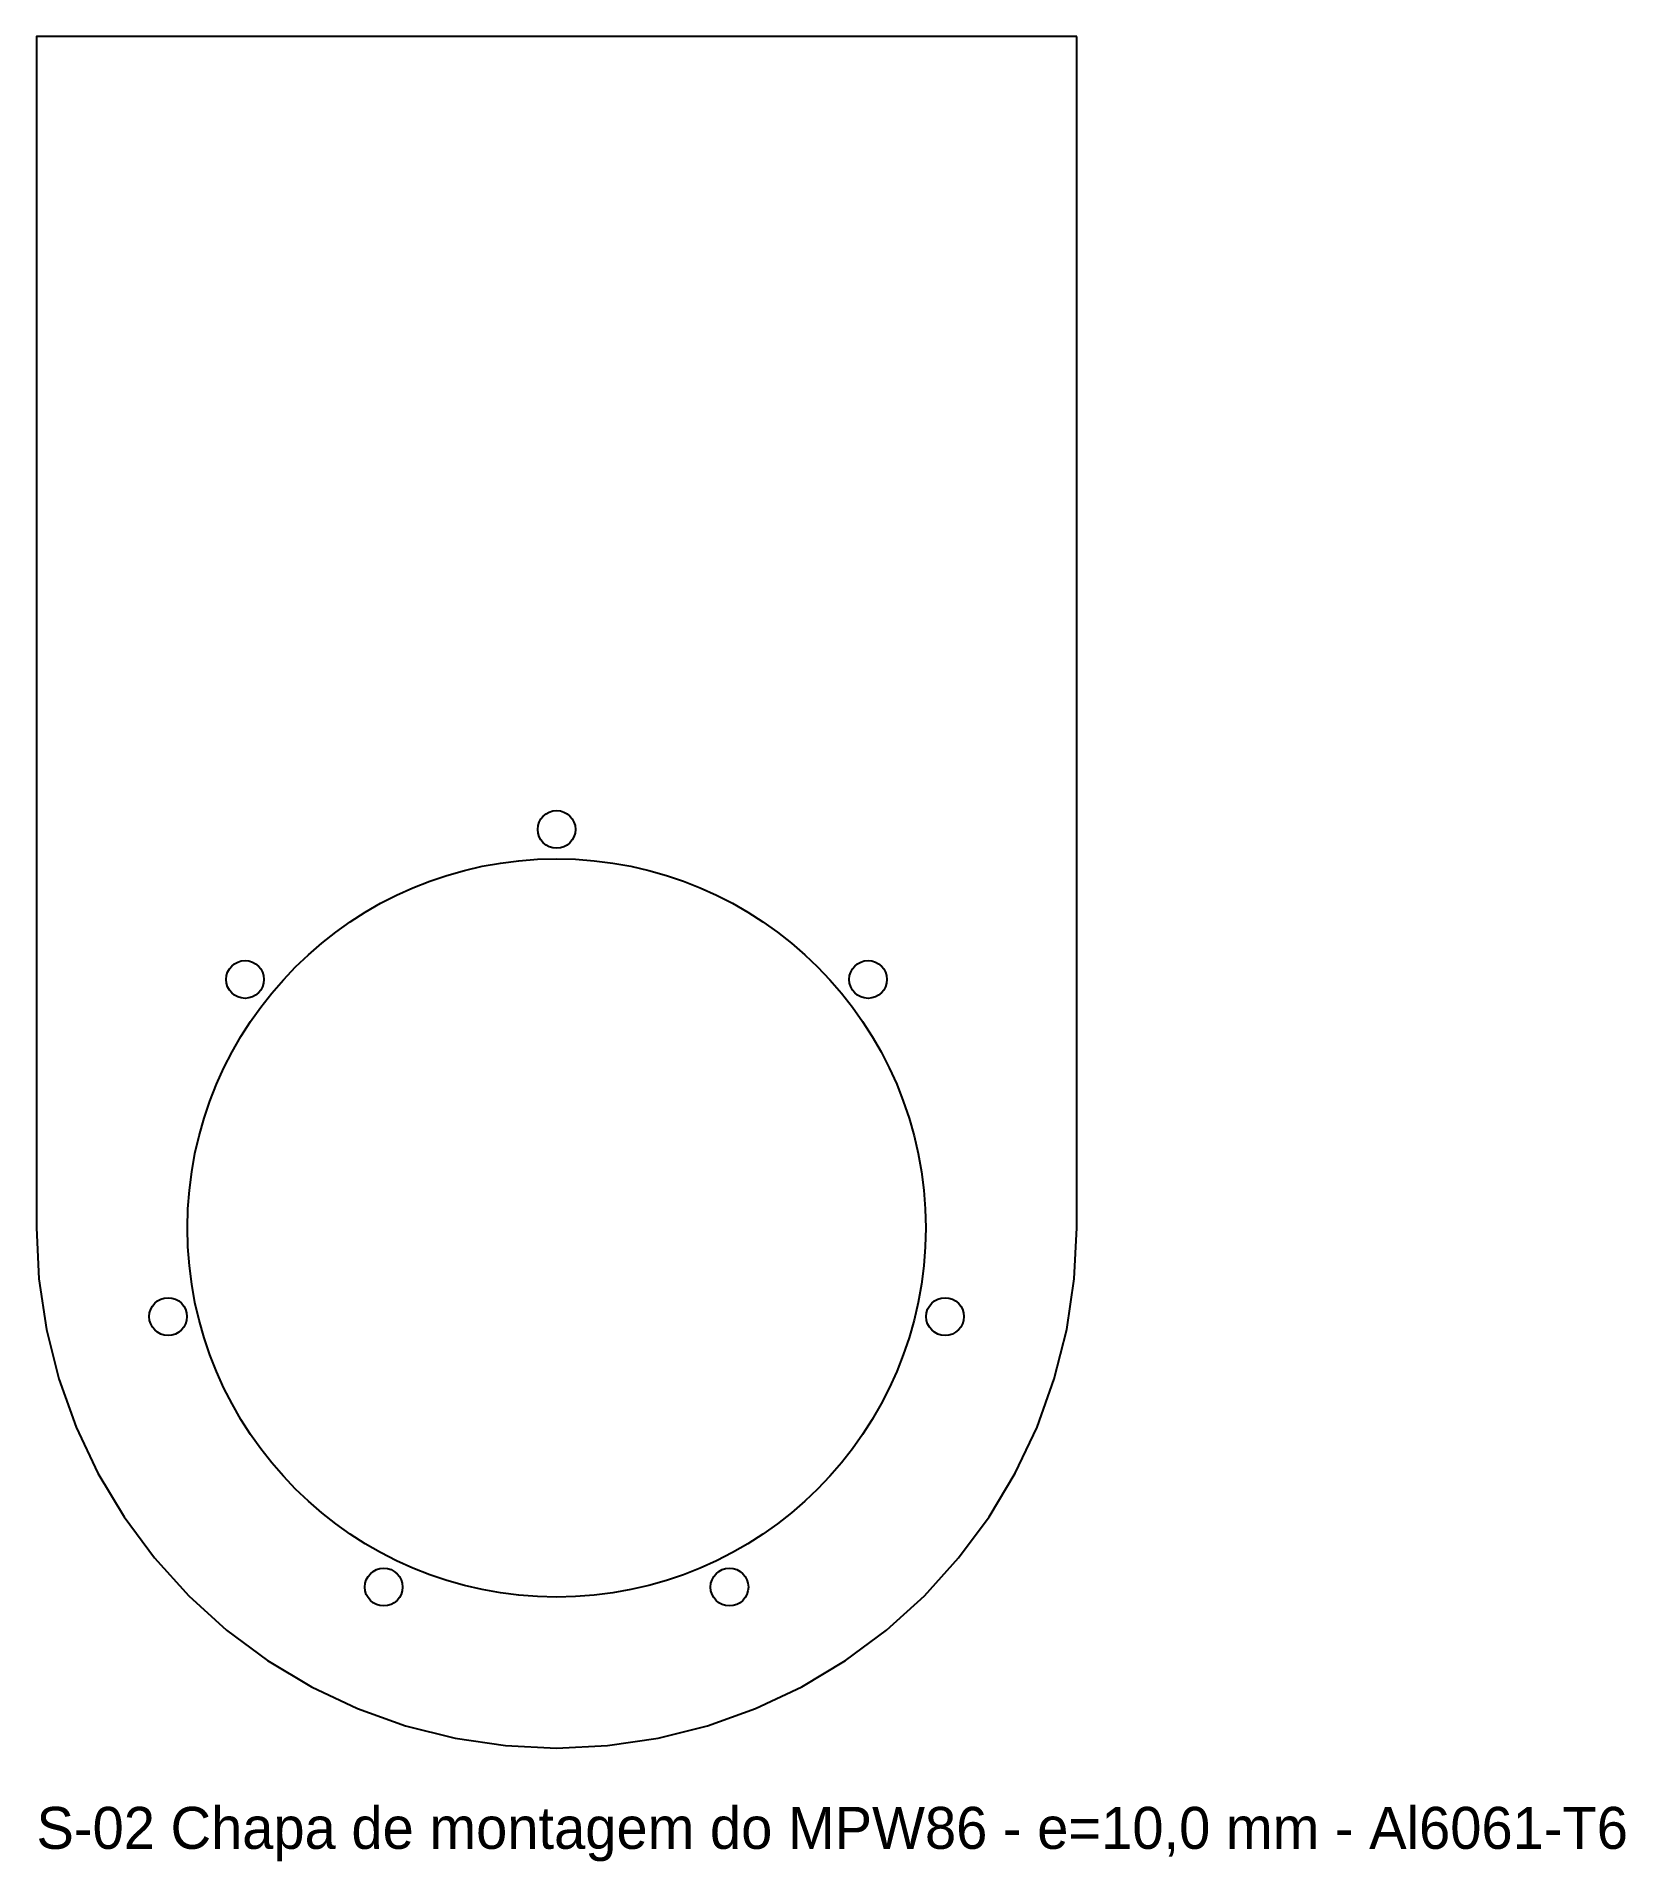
# Model space of a CAD drawing. Header units: millimetres. Extents: x 0 to 189, y -14 to 204.
import ezdxf

# ---------------------------------------------------------------- set-up
doc = ezdxf.new("R2010")
doc.units = ezdxf.units.MM

msp = doc.modelspace()

# ---------------------------------------------------------------- linework, layer by layer
at = {"layer": 'CORTE'}
msp.add_lwpolyline([(124, 204), (0, 204), (0, 62), (0.2985, 55.9229), (1.1913, 49.9044), (2.6697, 44.0024), (4.7195, 38.2736), (7.3209, 32.7734), (10.4489, 27.5546), (14.0734, 22.6676), (18.1594, 18.1594), (22.6676, 14.0734), (27.5546, 10.4489), (32.7734, 7.3209), (38.2736, 4.7195), (44.0024, 2.6697), (49.9044, 1.1913), (55.9229, 0.2985), (62, 0), (68.0771, 0.2985), (74.0956, 1.1913), (79.9976, 2.6697), (85.7264, 4.7195), (91.2266, 7.3209), (96.4454, 10.4489), (101.3324, 14.0734), (105.8406, 18.1594), (109.9266, 22.6676), (113.5511, 27.5546), (116.6791, 32.7734), (119.2805, 38.2736), (121.3303, 44.0024), (122.8087, 49.9044), (123.7015, 55.9229), (124, 62)], close=True, dxfattribs=at)
at = {"layer": 'FUROS'}
for centre, radius in [((62, 109.5), 2.25), ((62, 62), 44), ((24.863, 91.6158), 2.25), ((99.137, 91.6158), 2.25), ((15.6909, 51.4303), 2.25), ((108.3091, 51.4303), 2.25), ((41.3905, 19.204), 2.25), ((82.6095, 19.204), 2.25)]:
    msp.add_circle(centre, radius, dxfattribs=at)

# ---------------------------------------------------------------- texts
at = {"layer": 'GRAVAR-NAO'}
msp.add_text('S-02 Chapa de montagem do MPW86 - e=10,0 mm - Al6061-T6', height=5, dxfattribs=at).set_placement((0, -12))

doc.saveas('drawing.dxf')
